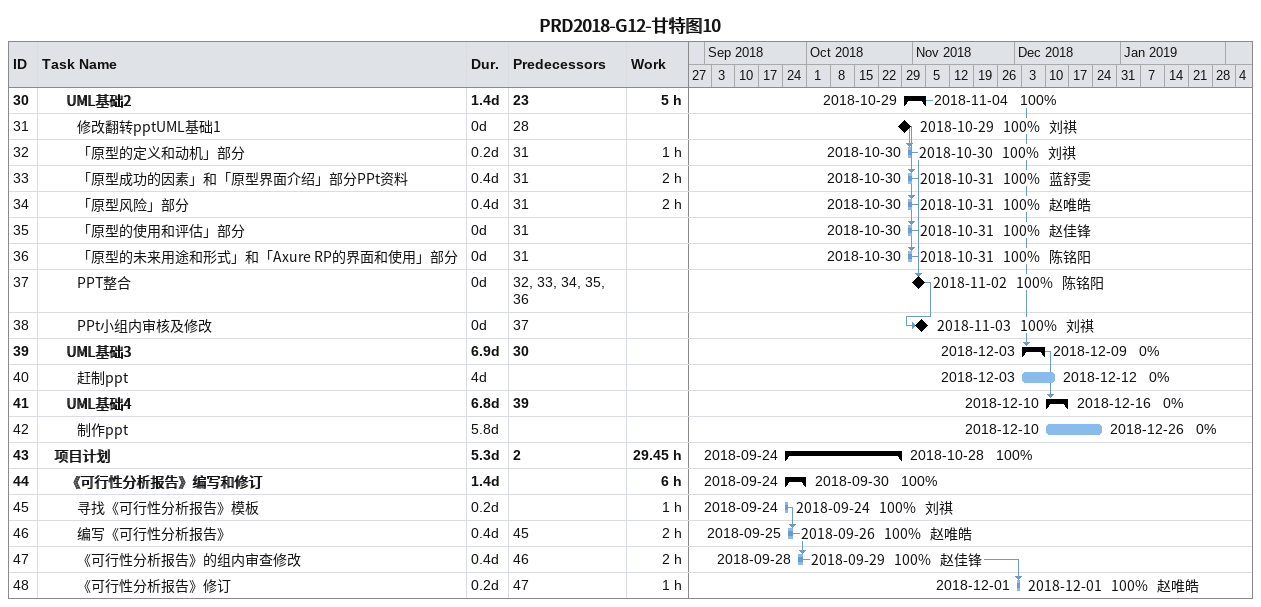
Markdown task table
PRD2018-G12-甘特图10

| ID | Level | Task | Duration | Start | Finish | Predecessors | Resources | % complete | Work (h) |
|---|---|---|---|---|---|---|---|---|---|
| 30 | 3 | **UML基础2** | 1.4d | 2018-10-29 | 2018-11-04 | 23 |  | 100 | 5 |
| 31 | 4 | 修改翻转pptUML基础1 | 0d | 2018-10-29 | 2018-10-29 | 28 | 刘祺 | 100 |  |
| 32 | 4 | 「原型的定义和动机」部分 | 0.2d | 2018-10-30 | 2018-10-30 | 31 | 刘祺 | 100 | 1 |
| 33 | 4 | 「原型成功的因素」和「原型界面介绍」部分PPt资料 | 0.4d | 2018-10-30 | 2018-10-31 | 31 | 蓝舒雯 | 100 | 2 |
| 34 | 4 | 「原型风险」部分 | 0.4d | 2018-10-30 | 2018-10-31 | 31 | 赵唯皓 | 100 | 2 |
| 35 | 4 | 「原型的使用和评估」部分 | 0d | 2018-10-30 | 2018-10-31 | 31 | 赵佳锋 | 100 |  |
| 36 | 4 | 「原型的未来用途和形式」和「Axure RP的界面和使用」部分 | 0d | 2018-10-30 | 2018-10-31 | 31 | 陈铭阳 | 100 |  |
| 37 | 4 | PPT整合 | 0d | 2018-11-02 | 2018-11-02 | 32, 33, 34, 35, 36 | 陈铭阳 | 100 |  |
| 38 | 4 | PPt小组内审核及修改 | 0d | 2018-11-03 | 2018-11-03 | 37 | 刘祺 | 100 |  |
| 39 | 3 | **UML基础3** | 6.9d | 2018-12-03 | 2018-12-09 | 30 |  | 0 |  |
| 40 | 4 | 赶制ppt | 4d | 2018-12-03 | 2018-12-12 |  |  | 0 |  |
| 41 | 3 | **UML基础4** | 6.8d | 2018-12-10 | 2018-12-16 | 39 |  | 0 |  |
| 42 | 4 | 制作ppt | 5.8d | 2018-12-10 | 2018-12-26 |  |  | 0 |  |
| 43 | 2 | **项目计划** | 5.3d | 2018-09-24 | 2018-10-28 | 2 |  | 100 | 29.45 |
| 44 | 3 | **《可行性分析报告》编写和修订** | 1.4d | 2018-09-24 | 2018-09-30 |  |  | 100 | 6 |
| 45 | 4 | 寻找《可行性分析报告》模板 | 0.2d | 2018-09-24 | 2018-09-24 |  | 刘祺 | 100 | 1 |
| 46 | 4 | 编写《可行性分析报告》 | 0.4d | 2018-09-25 | 2018-09-26 | 45 | 赵唯皓 | 100 | 2 |
| 47 | 4 | 《可行性分析报告》的组内审查修改 | 0.4d | 2018-09-28 | 2018-09-29 | 46 | 赵佳锋 | 100 | 2 |
| 48 | 4 | 《可行性分析报告》修订 | 0.2d | 2018-12-01 | 2018-12-01 | 47 | 赵唯皓 | 100 | 1 |
